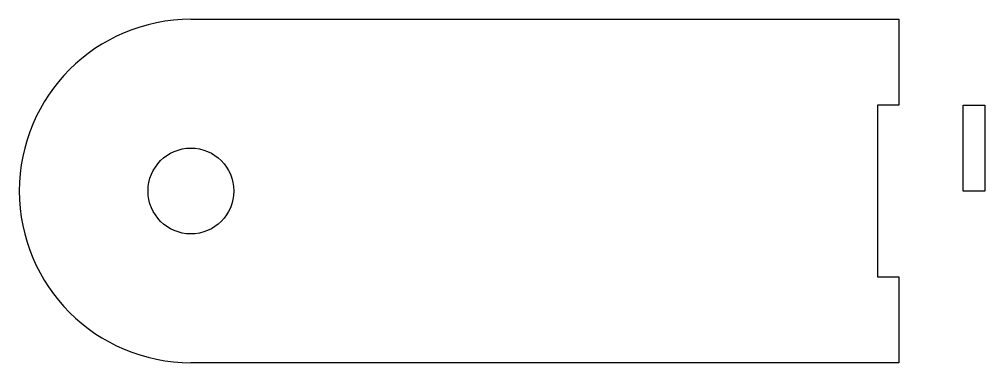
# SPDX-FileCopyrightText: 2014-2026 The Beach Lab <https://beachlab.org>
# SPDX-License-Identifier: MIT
# Model space of a CAD drawing. Header units: millimetres. Extents: x -20 to 92, y -20 to 20.
import ezdxf

# ---------------------------------------------------------------- set-up
doc = ezdxf.new("R2010")
doc.units = ezdxf.units.MM
doc.layers.add('CUT', color=7, linetype='CONTINUOUS')
doc.layers.add('INSET', color=7, linetype='CONTINUOUS')

msp = doc.modelspace()

# ---------------------------------------------------------------- linework, layer by layer
at = {"layer": 'CUT'}
for p, q in [((0, 20), (82.5, 20)), ((82.5, 20), (82.5, 10)), ((82.5, 10), (80, 10)), ((80, 10), (80, -10)), ((80, -10), (82.5, -10)), ((82.5, -10), (82.5, -20)), ((82.5, -20), (0, -20))]:
    msp.add_line(p, q, dxfattribs=at)
msp.add_circle((0, 0), 5, dxfattribs=at)
msp.add_arc((0, 0), 20, 90, 270, dxfattribs=at)
at = {"layer": 'INSET'}
for p, q in [((90, 0), (90, 10)), ((90, 10), (92.5, 10)), ((92.5, 10), (92.5, 0)), ((92.5, 0), (90, 0))]:
    msp.add_line(p, q, dxfattribs=at)

doc.saveas('drawing.dxf')
